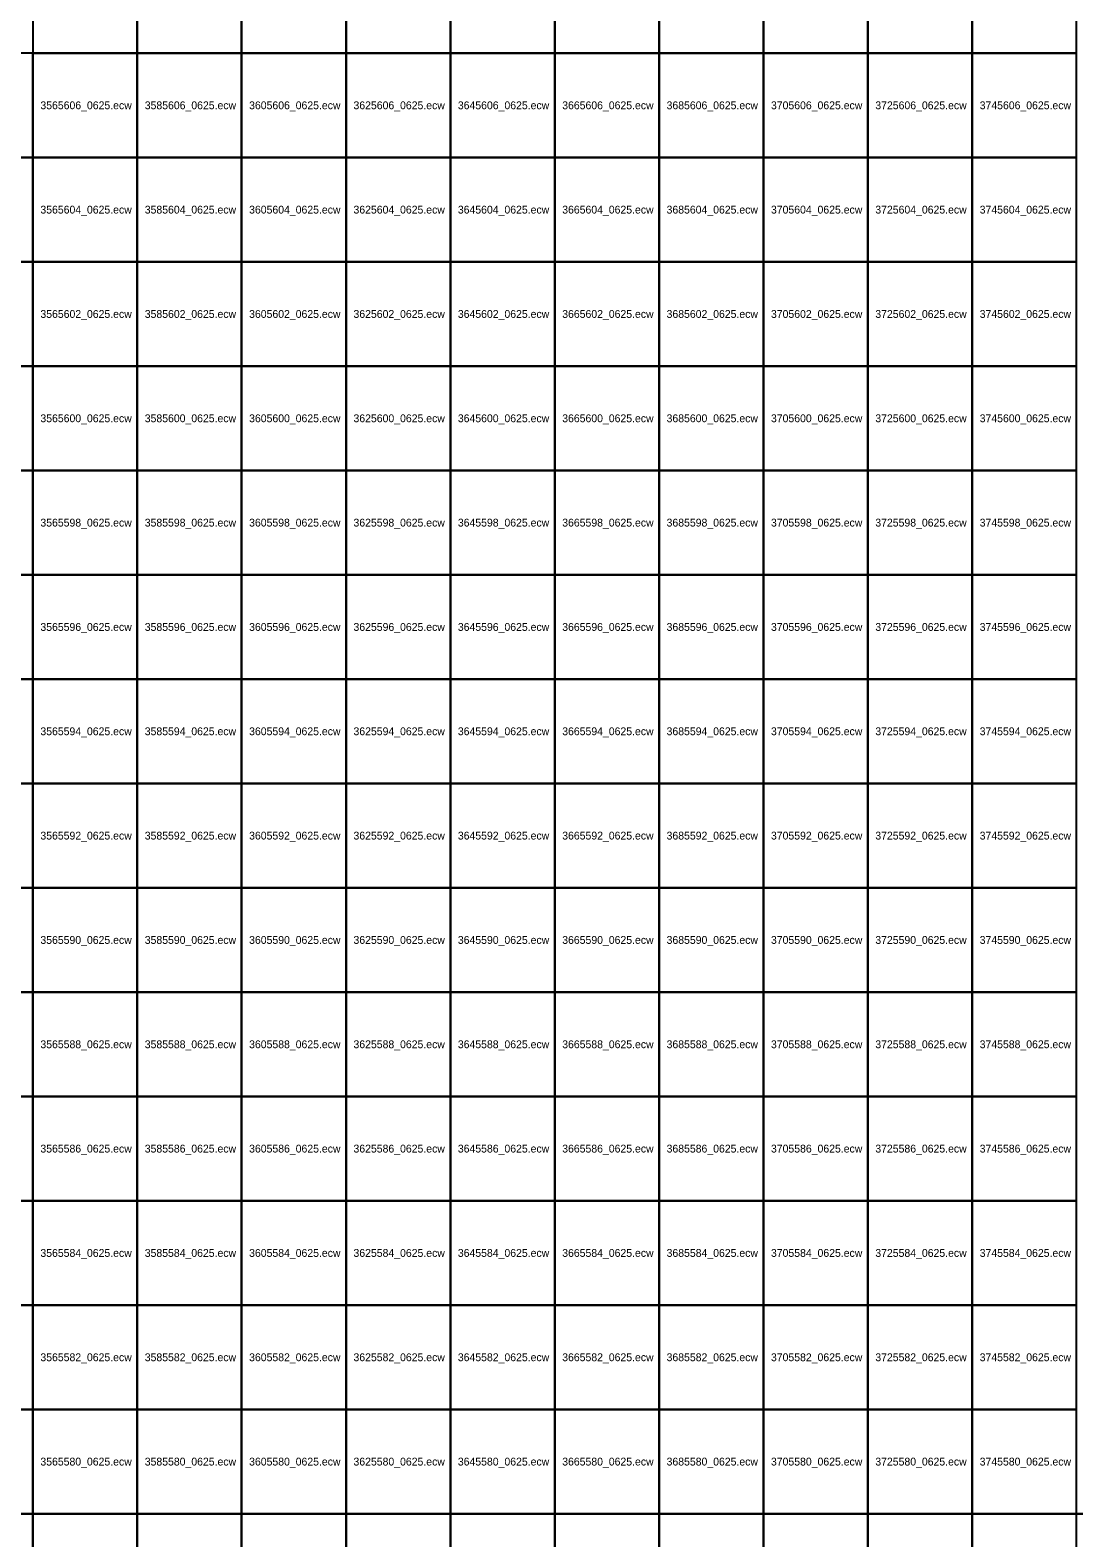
# Model space of a CAD drawing. Extents: x 107949 to 1196143, y 5299996 to 6786672.
# Drawn here: x 355949 to 375949, y 5579539 to 5608441 of the extents above; entities that cross this region are included whole.
import ezdxf

# ---------------------------------------------------------------- set-up
doc = ezdxf.new("R2010")
doc.units = 0
doc.layers.add('Raster_Image_Grids', color=7, linetype='Continuous')

msp = doc.modelspace()

# ---------------------------------------------------------------- linework, layer by layer
at = {"layer": 'Raster_Image_Grids'}
for points in [[(370002, 5630000), (320002, 5630000), (320002, 5580000), (370002, 5580000)], [(420002, 5630000), (370002, 5630000), (370002, 5580000), (420002, 5580000)], [(358002, 5610000), (356002, 5610000), (356002, 5608000), (358002, 5608000)], [(360002, 5610000), (358002, 5610000), (358002, 5608000), (360002, 5608000)], [(362002, 5610000), (360002, 5610000), (360002, 5608000), (362002, 5608000)], [(364002, 5610000), (362002, 5610000), (362002, 5608000), (364002, 5608000)], [(366002, 5610000), (364002, 5610000), (364002, 5608000), (366002, 5608000)], [(368002, 5610000), (366002, 5610000), (366002, 5608000), (368002, 5608000)], [(370002, 5610000), (368002, 5610000), (368002, 5608000), (370002, 5608000)], [(372002, 5610000), (370002, 5610000), (370002, 5608000), (372002, 5608000)], [(374002, 5610000), (372002, 5610000), (372002, 5608000), (374002, 5608000)], [(376002, 5610000), (374002, 5610000), (374002, 5608000), (376002, 5608000)], [(356002, 5608000), (354002, 5608000), (354002, 5606000), (356002, 5606000)], [(358002, 5608000), (356002, 5608000), (356002, 5606000), (358002, 5606000)], [(360002, 5608000), (358002, 5608000), (358002, 5606000), (360002, 5606000)], [(362002, 5608000), (360002, 5608000), (360002, 5606000), (362002, 5606000)], [(364002, 5608000), (362002, 5608000), (362002, 5606000), (364002, 5606000)], [(366002, 5608000), (364002, 5608000), (364002, 5606000), (366002, 5606000)], [(368002, 5608000), (366002, 5608000), (366002, 5606000), (368002, 5606000)], [(370002, 5608000), (368002, 5608000), (368002, 5606000), (370002, 5606000)], [(372002, 5608000), (370002, 5608000), (370002, 5606000), (372002, 5606000)], [(374002, 5608000), (372002, 5608000), (372002, 5606000), (374002, 5606000)], [(376002, 5608000), (374002, 5608000), (374002, 5606000), (376002, 5606000)], [(356002, 5606000), (354002, 5606000), (354002, 5604000), (356002, 5604000)], [(358002, 5606000), (356002, 5606000), (356002, 5604000), (358002, 5604000)], [(360002, 5606000), (358002, 5606000), (358002, 5604000), (360002, 5604000)], [(362002, 5606000), (360002, 5606000), (360002, 5604000), (362002, 5604000)], [(364002, 5606000), (362002, 5606000), (362002, 5604000), (364002, 5604000)], [(366002, 5606000), (364002, 5606000), (364002, 5604000), (366002, 5604000)], [(368002, 5606000), (366002, 5606000), (366002, 5604000), (368002, 5604000)], [(370002, 5606000), (368002, 5606000), (368002, 5604000), (370002, 5604000)], [(372002, 5606000), (370002, 5606000), (370002, 5604000), (372002, 5604000)], [(374002, 5606000), (372002, 5606000), (372002, 5604000), (374002, 5604000)], [(376002, 5606000), (374002, 5606000), (374002, 5604000), (376002, 5604000)], [(356002, 5604000), (354002, 5604000), (354002, 5602000), (356002, 5602000)], [(358002, 5604000), (356002, 5604000), (356002, 5602000), (358002, 5602000)], [(360002, 5604000), (358002, 5604000), (358002, 5602000), (360002, 5602000)], [(362002, 5604000), (360002, 5604000), (360002, 5602000), (362002, 5602000)], [(364002, 5604000), (362002, 5604000), (362002, 5602000), (364002, 5602000)], [(366002, 5604000), (364002, 5604000), (364002, 5602000), (366002, 5602000)], [(368002, 5604000), (366002, 5604000), (366002, 5602000), (368002, 5602000)], [(370002, 5604000), (368002, 5604000), (368002, 5602000), (370002, 5602000)], [(372002, 5604000), (370002, 5604000), (370002, 5602000), (372002, 5602000)], [(374002, 5604000), (372002, 5604000), (372002, 5602000), (374002, 5602000)], [(376002, 5604000), (374002, 5604000), (374002, 5602000), (376002, 5602000)], [(356002, 5602000), (354002, 5602000), (354002, 5600000), (356002, 5600000)], [(358002, 5602000), (356002, 5602000), (356002, 5600000), (358002, 5600000)], [(360002, 5602000), (358002, 5602000), (358002, 5600000), (360002, 5600000)], [(362002, 5602000), (360002, 5602000), (360002, 5600000), (362002, 5600000)], [(364002, 5602000), (362002, 5602000), (362002, 5600000), (364002, 5600000)], [(366002, 5602000), (364002, 5602000), (364002, 5600000), (366002, 5600000)], [(368002, 5602000), (366002, 5602000), (366002, 5600000), (368002, 5600000)], [(370002, 5602000), (368002, 5602000), (368002, 5600000), (370002, 5600000)], [(372002, 5602000), (370002, 5602000), (370002, 5600000), (372002, 5600000)], [(374002, 5602000), (372002, 5602000), (372002, 5600000), (374002, 5600000)], [(376002, 5602000), (374002, 5602000), (374002, 5600000), (376002, 5600000)], [(356002, 5600000), (354002, 5600000), (354002, 5598000), (356002, 5598000)], [(358002, 5600000), (356002, 5600000), (356002, 5598000), (358002, 5598000)], [(360002, 5600000), (358002, 5600000), (358002, 5598000), (360002, 5598000)], [(362002, 5600000), (360002, 5600000), (360002, 5598000), (362002, 5598000)], [(364002, 5600000), (362002, 5600000), (362002, 5598000), (364002, 5598000)], [(366002, 5600000), (364002, 5600000), (364002, 5598000), (366002, 5598000)], [(368002, 5600000), (366002, 5600000), (366002, 5598000), (368002, 5598000)], [(370002, 5600000), (368002, 5600000), (368002, 5598000), (370002, 5598000)], [(372002, 5600000), (370002, 5600000), (370002, 5598000), (372002, 5598000)], [(374002, 5600000), (372002, 5600000), (372002, 5598000), (374002, 5598000)], [(376002, 5600000), (374002, 5600000), (374002, 5598000), (376002, 5598000)], [(356002, 5598000), (354002, 5598000), (354002, 5596000), (356002, 5596000)], [(358002, 5598000), (356002, 5598000), (356002, 5596000), (358002, 5596000)], [(360002, 5598000), (358002, 5598000), (358002, 5596000), (360002, 5596000)], [(362002, 5598000), (360002, 5598000), (360002, 5596000), (362002, 5596000)], [(364002, 5598000), (362002, 5598000), (362002, 5596000), (364002, 5596000)], [(366002, 5598000), (364002, 5598000), (364002, 5596000), (366002, 5596000)], [(368002, 5598000), (366002, 5598000), (366002, 5596000), (368002, 5596000)], [(370002, 5598000), (368002, 5598000), (368002, 5596000), (370002, 5596000)], [(372002, 5598000), (370002, 5598000), (370002, 5596000), (372002, 5596000)], [(374002, 5598000), (372002, 5598000), (372002, 5596000), (374002, 5596000)], [(376002, 5598000), (374002, 5598000), (374002, 5596000), (376002, 5596000)], [(356002, 5596000), (354002, 5596000), (354002, 5594000), (356002, 5594000)], [(358002, 5596000), (356002, 5596000), (356002, 5594000), (358002, 5594000)], [(360002, 5596000), (358002, 5596000), (358002, 5594000), (360002, 5594000)], [(362002, 5596000), (360002, 5596000), (360002, 5594000), (362002, 5594000)], [(364002, 5596000), (362002, 5596000), (362002, 5594000), (364002, 5594000)], [(366002, 5596000), (364002, 5596000), (364002, 5594000), (366002, 5594000)], [(368002, 5596000), (366002, 5596000), (366002, 5594000), (368002, 5594000)], [(370002, 5596000), (368002, 5596000), (368002, 5594000), (370002, 5594000)], [(372002, 5596000), (370002, 5596000), (370002, 5594000), (372002, 5594000)], [(374002, 5596000), (372002, 5596000), (372002, 5594000), (374002, 5594000)], [(376002, 5596000), (374002, 5596000), (374002, 5594000), (376002, 5594000)], [(356002, 5594000), (354002, 5594000), (354002, 5592000), (356002, 5592000)], [(358002, 5594000), (356002, 5594000), (356002, 5592000), (358002, 5592000)], [(360002, 5594000), (358002, 5594000), (358002, 5592000), (360002, 5592000)], [(362002, 5594000), (360002, 5594000), (360002, 5592000), (362002, 5592000)], [(364002, 5594000), (362002, 5594000), (362002, 5592000), (364002, 5592000)], [(366002, 5594000), (364002, 5594000), (364002, 5592000), (366002, 5592000)], [(368002, 5594000), (366002, 5594000), (366002, 5592000), (368002, 5592000)], [(370002, 5594000), (368002, 5594000), (368002, 5592000), (370002, 5592000)], [(372002, 5594000), (370002, 5594000), (370002, 5592000), (372002, 5592000)], [(374002, 5594000), (372002, 5594000), (372002, 5592000), (374002, 5592000)], [(376002, 5594000), (374002, 5594000), (374002, 5592000), (376002, 5592000)], [(356002, 5592000), (354002, 5592000), (354002, 5590000), (356002, 5590000)], [(358002, 5592000), (356002, 5592000), (356002, 5590000), (358002, 5590000)], [(360002, 5592000), (358002, 5592000), (358002, 5590000), (360002, 5590000)], [(362002, 5592000), (360002, 5592000), (360002, 5590000), (362002, 5590000)], [(364002, 5592000), (362002, 5592000), (362002, 5590000), (364002, 5590000)], [(366002, 5592000), (364002, 5592000), (364002, 5590000), (366002, 5590000)], [(368002, 5592000), (366002, 5592000), (366002, 5590000), (368002, 5590000)], [(370002, 5592000), (368002, 5592000), (368002, 5590000), (370002, 5590000)], [(372002, 5592000), (370002, 5592000), (370002, 5590000), (372002, 5590000)], [(374002, 5592000), (372002, 5592000), (372002, 5590000), (374002, 5590000)], [(376002, 5592000), (374002, 5592000), (374002, 5590000), (376002, 5590000)], [(356002, 5590000), (354002, 5590000), (354002, 5588000), (356002, 5588000)], [(358002, 5590000), (356002, 5590000), (356002, 5588000), (358002, 5588000)], [(360002, 5590000), (358002, 5590000), (358002, 5588000), (360002, 5588000)], [(362002, 5590000), (360002, 5590000), (360002, 5588000), (362002, 5588000)], [(364002, 5590000), (362002, 5590000), (362002, 5588000), (364002, 5588000)], [(366002, 5590000), (364002, 5590000), (364002, 5588000), (366002, 5588000)], [(368002, 5590000), (366002, 5590000), (366002, 5588000), (368002, 5588000)], [(370002, 5590000), (368002, 5590000), (368002, 5588000), (370002, 5588000)], [(372002, 5590000), (370002, 5590000), (370002, 5588000), (372002, 5588000)], [(374002, 5590000), (372002, 5590000), (372002, 5588000), (374002, 5588000)], [(376002, 5590000), (374002, 5590000), (374002, 5588000), (376002, 5588000)], [(356002, 5588000), (354002, 5588000), (354002, 5586000), (356002, 5586000)], [(358002, 5588000), (356002, 5588000), (356002, 5586000), (358002, 5586000)], [(360002, 5588000), (358002, 5588000), (358002, 5586000), (360002, 5586000)], [(362002, 5588000), (360002, 5588000), (360002, 5586000), (362002, 5586000)], [(364002, 5588000), (362002, 5588000), (362002, 5586000), (364002, 5586000)], [(366002, 5588000), (364002, 5588000), (364002, 5586000), (366002, 5586000)], [(368002, 5588000), (366002, 5588000), (366002, 5586000), (368002, 5586000)], [(370002, 5588000), (368002, 5588000), (368002, 5586000), (370002, 5586000)], [(372002, 5588000), (370002, 5588000), (370002, 5586000), (372002, 5586000)], [(374002, 5588000), (372002, 5588000), (372002, 5586000), (374002, 5586000)], [(376002, 5588000), (374002, 5588000), (374002, 5586000), (376002, 5586000)], [(356002, 5586000), (354002, 5586000), (354002, 5584000), (356002, 5584000)], [(358002, 5586000), (356002, 5586000), (356002, 5584000), (358002, 5584000)], [(360002, 5586000), (358002, 5586000), (358002, 5584000), (360002, 5584000)], [(362002, 5586000), (360002, 5586000), (360002, 5584000), (362002, 5584000)], [(364002, 5586000), (362002, 5586000), (362002, 5584000), (364002, 5584000)], [(366002, 5586000), (364002, 5586000), (364002, 5584000), (366002, 5584000)], [(368002, 5586000), (366002, 5586000), (366002, 5584000), (368002, 5584000)], [(370002, 5586000), (368002, 5586000), (368002, 5584000), (370002, 5584000)], [(372002, 5586000), (370002, 5586000), (370002, 5584000), (372002, 5584000)], [(374002, 5586000), (372002, 5586000), (372002, 5584000), (374002, 5584000)], [(376002, 5586000), (374002, 5586000), (374002, 5584000), (376002, 5584000)], [(356002, 5584000), (354002, 5584000), (354002, 5582000), (356002, 5582000)], [(358002, 5584000), (356002, 5584000), (356002, 5582000), (358002, 5582000)], [(360002, 5584000), (358002, 5584000), (358002, 5582000), (360002, 5582000)], [(362002, 5584000), (360002, 5584000), (360002, 5582000), (362002, 5582000)], [(364002, 5584000), (362002, 5584000), (362002, 5582000), (364002, 5582000)], [(366002, 5584000), (364002, 5584000), (364002, 5582000), (366002, 5582000)], [(368002, 5584000), (366002, 5584000), (366002, 5582000), (368002, 5582000)], [(370002, 5584000), (368002, 5584000), (368002, 5582000), (370002, 5582000)], [(372002, 5584000), (370002, 5584000), (370002, 5582000), (372002, 5582000)], [(374002, 5584000), (372002, 5584000), (372002, 5582000), (374002, 5582000)], [(376002, 5584000), (374002, 5584000), (374002, 5582000), (376002, 5582000)], [(356002, 5582000), (354002, 5582000), (354002, 5580000), (356002, 5580000)], [(358002, 5582000), (356002, 5582000), (356002, 5580000), (358002, 5580000)], [(360002, 5582000), (358002, 5582000), (358002, 5580000), (360002, 5580000)], [(362002, 5582000), (360002, 5582000), (360002, 5580000), (362002, 5580000)], [(364002, 5582000), (362002, 5582000), (362002, 5580000), (364002, 5580000)], [(366002, 5582000), (364002, 5582000), (364002, 5580000), (366002, 5580000)], [(368002, 5582000), (366002, 5582000), (366002, 5580000), (368002, 5580000)], [(370002, 5582000), (368002, 5582000), (368002, 5580000), (370002, 5580000)], [(372002, 5582000), (370002, 5582000), (370002, 5580000), (372002, 5580000)], [(374002, 5582000), (372002, 5582000), (372002, 5580000), (374002, 5580000)], [(376002, 5582000), (374002, 5582000), (374002, 5580000), (376002, 5580000)], [(370002, 5580000), (320002, 5580000), (320002, 5530000), (370002, 5530000)], [(356002, 5580000), (354002, 5580000), (354002, 5578000), (356002, 5578000)], [(358002, 5580000), (356002, 5580000), (356002, 5578000), (358002, 5578000)], [(360002, 5580000), (358002, 5580000), (358002, 5578000), (360002, 5578000)], [(362002, 5580000), (360002, 5580000), (360002, 5578000), (362002, 5578000)], [(364002, 5580000), (362002, 5580000), (362002, 5578000), (364002, 5578000)], [(366002, 5580000), (364002, 5580000), (364002, 5578000), (366002, 5578000)], [(368002, 5580000), (366002, 5580000), (366002, 5578000), (368002, 5578000)], [(370002, 5580000), (368002, 5580000), (368002, 5578000), (370002, 5578000)], [(420002, 5580000), (370002, 5580000), (370002, 5530000), (420002, 5530000)], [(372002, 5580000), (370002, 5580000), (370002, 5578000), (372002, 5578000)], [(374002, 5580000), (372002, 5580000), (372002, 5578000), (374002, 5578000)], [(376002, 5580000), (374002, 5580000), (374002, 5578000), (376002, 5578000)]]:
    msp.add_lwpolyline(points, close=True, dxfattribs=at)

# ---------------------------------------------------------------- texts
for s, p in [('3565606_0625.ecw', (356145.404, 5606925)), ('3585606_0625.ecw', (358145.404, 5606925)), ('3605606_0625.ecw', (360145.404, 5606925)), ('3625606_0625.ecw', (362145.404, 5606925)), ('3645606_0625.ecw', (364145.404, 5606925)), ('3665606_0625.ecw', (366145.404, 5606925)), ('3685606_0625.ecw', (368145.404, 5606925)), ('3705606_0625.ecw', (370145.404, 5606925)), ('3725606_0625.ecw', (372145.404, 5606925)), ('3745606_0625.ecw', (374145.404, 5606925)), ('3565604_0625.ecw', (356145.404, 5604925)), ('3585604_0625.ecw', (358145.404, 5604925)), ('3605604_0625.ecw', (360145.404, 5604925)), ('3625604_0625.ecw', (362145.404, 5604925)), ('3645604_0625.ecw', (364145.404, 5604925)), ('3665604_0625.ecw', (366145.404, 5604925)), ('3685604_0625.ecw', (368145.404, 5604925)), ('3705604_0625.ecw', (370145.404, 5604925)), ('3725604_0625.ecw', (372145.404, 5604925)), ('3745604_0625.ecw', (374145.404, 5604925)), ('3565602_0625.ecw', (356145.404, 5602925)), ('3585602_0625.ecw', (358145.404, 5602925)), ('3605602_0625.ecw', (360145.404, 5602925)), ('3625602_0625.ecw', (362145.404, 5602925)), ('3645602_0625.ecw', (364145.404, 5602925)), ('3665602_0625.ecw', (366145.404, 5602925)), ('3685602_0625.ecw', (368145.404, 5602925)), ('3705602_0625.ecw', (370145.404, 5602925)), ('3725602_0625.ecw', (372145.404, 5602925)), ('3745602_0625.ecw', (374145.404, 5602925)), ('3565600_0625.ecw', (356145.404, 5600925)), ('3585600_0625.ecw', (358145.404, 5600925)), ('3605600_0625.ecw', (360145.404, 5600925)), ('3625600_0625.ecw', (362145.404, 5600925)), ('3645600_0625.ecw', (364145.404, 5600925)), ('3665600_0625.ecw', (366145.404, 5600925)), ('3685600_0625.ecw', (368145.404, 5600925)), ('3705600_0625.ecw', (370145.404, 5600925)), ('3725600_0625.ecw', (372145.404, 5600925)), ('3745600_0625.ecw', (374145.404, 5600925)), ('3565598_0625.ecw', (356145.404, 5598925)), ('3585598_0625.ecw', (358145.404, 5598925)), ('3605598_0625.ecw', (360145.404, 5598925)), ('3625598_0625.ecw', (362145.404, 5598925)), ('3645598_0625.ecw', (364145.404, 5598925)), ('3665598_0625.ecw', (366145.404, 5598925)), ('3685598_0625.ecw', (368145.404, 5598925)), ('3705598_0625.ecw', (370145.404, 5598925)), ('3725598_0625.ecw', (372145.404, 5598925)), ('3745598_0625.ecw', (374145.404, 5598925)), ('3565596_0625.ecw', (356145.404, 5596925)), ('3585596_0625.ecw', (358145.404, 5596925)), ('3605596_0625.ecw', (360145.404, 5596925)), ('3625596_0625.ecw', (362145.404, 5596925)), ('3645596_0625.ecw', (364145.404, 5596925)), ('3665596_0625.ecw', (366145.404, 5596925)), ('3685596_0625.ecw', (368145.404, 5596925)), ('3705596_0625.ecw', (370145.404, 5596925)), ('3725596_0625.ecw', (372145.404, 5596925)), ('3745596_0625.ecw', (374145.404, 5596925)), ('3565594_0625.ecw', (356145.404, 5594925)), ('3585594_0625.ecw', (358145.404, 5594925)), ('3605594_0625.ecw', (360145.404, 5594925)), ('3625594_0625.ecw', (362145.404, 5594925)), ('3645594_0625.ecw', (364145.404, 5594925)), ('3665594_0625.ecw', (366145.404, 5594925)), ('3685594_0625.ecw', (368145.404, 5594925)), ('3705594_0625.ecw', (370145.404, 5594925)), ('3725594_0625.ecw', (372145.404, 5594925)), ('3745594_0625.ecw', (374145.404, 5594925)), ('3565592_0625.ecw', (356145.404, 5592925)), ('3585592_0625.ecw', (358145.404, 5592925)), ('3605592_0625.ecw', (360145.404, 5592925)), ('3625592_0625.ecw', (362145.404, 5592925)), ('3645592_0625.ecw', (364145.404, 5592925)), ('3665592_0625.ecw', (366145.404, 5592925)), ('3685592_0625.ecw', (368145.404, 5592925)), ('3705592_0625.ecw', (370145.404, 5592925)), ('3725592_0625.ecw', (372145.404, 5592925)), ('3745592_0625.ecw', (374145.404, 5592925)), ('3565590_0625.ecw', (356145.404, 5590925)), ('3585590_0625.ecw', (358145.404, 5590925)), ('3605590_0625.ecw', (360145.404, 5590925)), ('3625590_0625.ecw', (362145.404, 5590925)), ('3645590_0625.ecw', (364145.404, 5590925)), ('3665590_0625.ecw', (366145.404, 5590925)), ('3685590_0625.ecw', (368145.404, 5590925)), ('3705590_0625.ecw', (370145.404, 5590925)), ('3725590_0625.ecw', (372145.404, 5590925)), ('3745590_0625.ecw', (374145.404, 5590925)), ('3565588_0625.ecw', (356145.404, 5588925)), ('3585588_0625.ecw', (358145.404, 5588925)), ('3605588_0625.ecw', (360145.404, 5588925)), ('3625588_0625.ecw', (362145.404, 5588925)), ('3645588_0625.ecw', (364145.404, 5588925)), ('3665588_0625.ecw', (366145.404, 5588925)), ('3685588_0625.ecw', (368145.404, 5588925)), ('3705588_0625.ecw', (370145.404, 5588925)), ('3725588_0625.ecw', (372145.404, 5588925)), ('3745588_0625.ecw', (374145.404, 5588925)), ('3565586_0625.ecw', (356145.404, 5586925)), ('3585586_0625.ecw', (358145.404, 5586925)), ('3605586_0625.ecw', (360145.404, 5586925)), ('3625586_0625.ecw', (362145.404, 5586925)), ('3645586_0625.ecw', (364145.404, 5586925)), ('3665586_0625.ecw', (366145.404, 5586925)), ('3685586_0625.ecw', (368145.404, 5586925)), ('3705586_0625.ecw', (370145.404, 5586925)), ('3725586_0625.ecw', (372145.404, 5586925)), ('3745586_0625.ecw', (374145.404, 5586925)), ('3565584_0625.ecw', (356145.404, 5584925)), ('3585584_0625.ecw', (358145.404, 5584925)), ('3605584_0625.ecw', (360145.404, 5584925)), ('3625584_0625.ecw', (362145.404, 5584925)), ('3645584_0625.ecw', (364145.404, 5584925)), ('3665584_0625.ecw', (366145.404, 5584925)), ('3685584_0625.ecw', (368145.404, 5584925)), ('3705584_0625.ecw', (370145.404, 5584925)), ('3725584_0625.ecw', (372145.404, 5584925)), ('3745584_0625.ecw', (374145.404, 5584925)), ('3565582_0625.ecw', (356145.404, 5582925)), ('3585582_0625.ecw', (358145.404, 5582925)), ('3605582_0625.ecw', (360145.404, 5582925)), ('3625582_0625.ecw', (362145.404, 5582925)), ('3645582_0625.ecw', (364145.404, 5582925)), ('3665582_0625.ecw', (366145.404, 5582925)), ('3685582_0625.ecw', (368145.404, 5582925)), ('3705582_0625.ecw', (370145.404, 5582925)), ('3725582_0625.ecw', (372145.404, 5582925)), ('3745582_0625.ecw', (374145.404, 5582925)), ('3565580_0625.ecw', (356145.404, 5580925)), ('3585580_0625.ecw', (358145.404, 5580925)), ('3605580_0625.ecw', (360145.404, 5580925)), ('3625580_0625.ecw', (362145.404, 5580925)), ('3645580_0625.ecw', (364145.404, 5580925)), ('3665580_0625.ecw', (366145.404, 5580925)), ('3685580_0625.ecw', (368145.404, 5580925)), ('3705580_0625.ecw', (370145.404, 5580925)), ('3725580_0625.ecw', (372145.404, 5580925)), ('3745580_0625.ecw', (374145.404, 5580925))]:
    msp.add_text(s, height=150, dxfattribs=at).set_placement(p)

doc.saveas('drawing.dxf')
